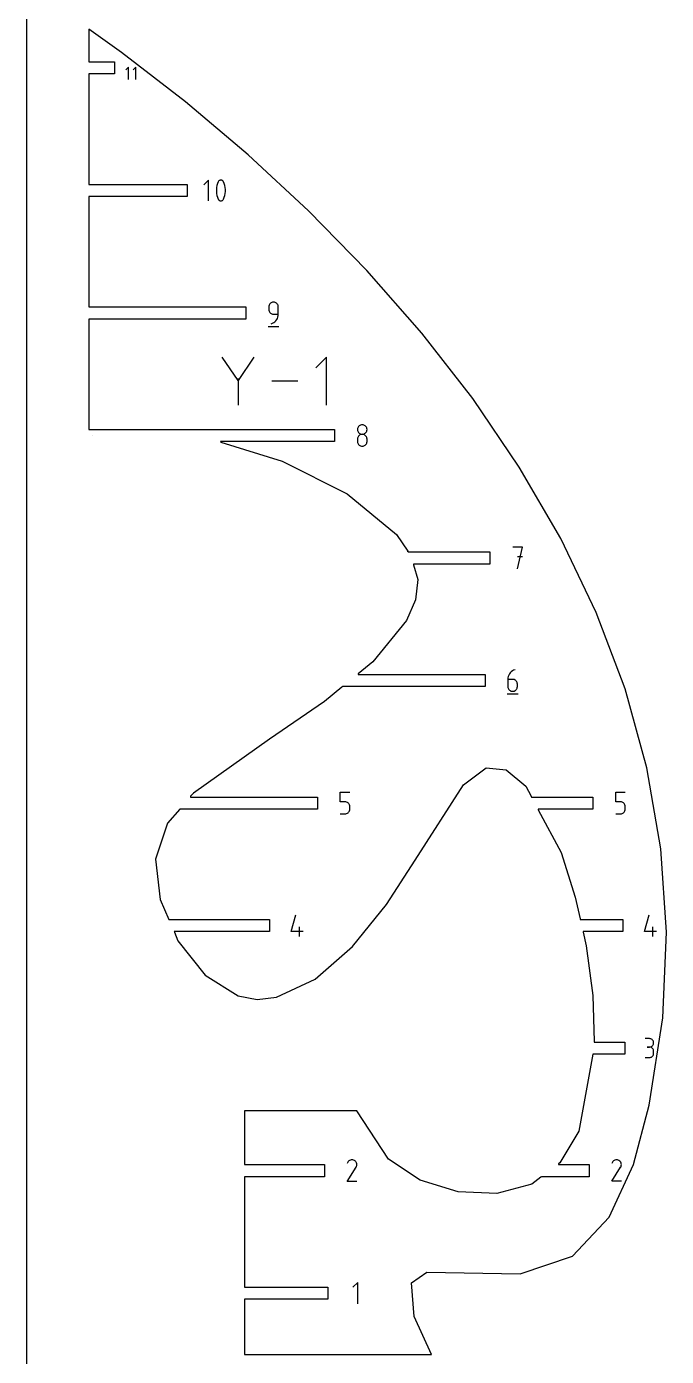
# Model space of a CAD drawing. Extents: x 0 to 800, y 0 to 1200.
# Drawn here: x 0 to 118.8, y 623.4 to 870 of the extents above; entities that cross this region are included whole.
import ezdxf

# ---------------------------------------------------------------- set-up
doc = ezdxf.new("R2010")
doc.units = 0
doc.header["$MEASUREMENT"] = 0
for name, color, linetype in [('annotation', 7, 'Continuous'), ('boundary', 7, 'Continuous'), ('frame', 7, 'Continuous')]:
    doc.layers.add(name, color=color, linetype=linetype)

msp = doc.modelspace()

# ---------------------------------------------------------------- linework, layer by layer
at = {"layer": 'annotation', "color": 1}
for p, q in [((18.91, 862.51), (18.41, 862)), ((18.91, 860.22), (18.91, 862.51)), ((20.28, 862.51), (19.77, 862)), ((20.28, 860.22), (20.28, 862.51)), ((33.79, 841.56), (32.94, 840.7)), ((33.79, 837.71), (33.79, 841.56)), ((35.6, 841.25), (35.46, 840.91)), ((35.65, 841.34), (35.6, 841.25)), ((35.6, 841.25), (35.6, 841.25)), ((35.72, 841.41), (35.65, 841.34)), ((35.79, 841.46), (35.72, 841.41)), ((35.87, 841.51), (35.79, 841.46)), ((35.95, 841.54), (35.87, 841.51)), ((36.04, 841.55), (35.95, 841.54)), ((36.14, 841.55), (36.04, 841.55)), ((36.23, 841.53), (36.14, 841.55)), ((36.32, 841.5), (36.23, 841.53)), ((36.35, 841.48), (36.32, 841.5)), ((36.32, 841.5), (36.32, 841.5)), ((36.39, 841.46), (36.35, 841.48)), ((36.42, 841.44), (36.39, 841.46)), ((36.45, 841.41), (36.42, 841.44)), ((36.48, 841.38), (36.45, 841.41)), ((36.5, 841.35), (36.48, 841.38)), ((36.53, 841.32), (36.5, 841.35)), ((36.55, 841.29), (36.53, 841.32)), ((36.57, 841.25), (36.55, 841.29)), ((36.71, 840.91), (36.57, 841.25)), ((36.57, 841.25), (36.57, 841.25)), ((35.27, 840.19), (35.24, 839.82)), ((35.24, 839.82), (35.24, 839.45)), ((35.24, 839.45), (35.27, 839.08)), ((35.35, 840.55), (35.27, 840.19)), ((35.27, 839.08), (35.35, 838.71)), ((35.46, 840.91), (35.35, 840.55)), ((35.35, 838.71), (35.46, 838.36)), ((36.83, 840.55), (36.71, 840.91)), ((36.71, 838.36), (36.83, 838.71)), ((36.9, 840.18), (36.83, 840.55)), ((36.83, 838.71), (36.9, 839.08)), ((36.94, 839.82), (36.9, 840.18)), ((36.9, 839.08), (36.94, 839.45)), ((36.94, 839.45), (36.94, 839.82)), ((35.46, 838.36), (35.6, 838.01)), ((35.6, 838.01), (35.6, 838.01)), ((35.6, 838.01), (35.62, 837.97)), ((35.62, 837.97), (35.64, 837.94)), ((35.64, 837.94), (35.67, 837.91)), ((35.67, 837.91), (35.69, 837.88)), ((35.69, 837.88), (35.72, 837.85)), ((35.72, 837.85), (35.75, 837.83)), ((35.75, 837.83), (35.78, 837.8)), ((35.78, 837.8), (35.82, 837.78)), ((35.82, 837.78), (35.85, 837.76)), ((35.85, 837.76), (35.85, 837.76)), ((35.85, 837.76), (35.94, 837.73)), ((35.94, 837.73), (36.03, 837.71)), ((36.03, 837.71), (36.13, 837.71)), ((36.13, 837.71), (36.22, 837.73)), ((36.22, 837.73), (36.3, 837.76)), ((36.3, 837.76), (36.38, 837.8)), ((36.38, 837.8), (36.45, 837.86)), ((36.45, 837.86), (36.52, 837.93)), ((36.52, 837.93), (36.57, 838.01)), ((36.57, 838.01), (36.71, 838.36)), ((36.57, 838.01), (36.57, 838.01)), ((44.98, 818.18), (44.96, 818.02)), ((44.96, 818.02), (44.96, 817.57)), ((44.96, 817.57), (44.96, 817.57)), ((44.96, 817.57), (44.98, 817.41)), ((45.02, 818.33), (44.98, 818.18)), ((44.98, 817.41), (45.02, 817.26)), ((45.09, 818.47), (45.02, 818.33)), ((45.02, 817.26), (45.09, 817.12)), ((45.17, 818.59), (45.09, 818.47)), ((45.09, 817.12), (45.17, 817)), ((45.28, 818.7), (45.17, 818.59)), ((45.17, 817), (45.28, 816.89)), ((45.4, 818.79), (45.28, 818.7)), ((45.28, 816.89), (45.4, 816.81)), ((45.54, 818.85), (45.4, 818.79)), ((45.4, 816.81), (45.54, 816.74)), ((45.69, 818.89), (45.54, 818.85)), ((45.54, 816.74), (45.69, 816.7)), ((45.85, 818.91), (45.69, 818.89)), ((45.69, 816.7), (45.85, 816.68)), ((46.01, 818.89), (45.85, 818.91)), ((45.85, 818.91), (45.85, 818.91)), ((45.85, 816.68), (46.74, 816.68)), ((46.16, 818.85), (46.01, 818.89)), ((46.3, 818.79), (46.16, 818.85)), ((46.42, 818.7), (46.3, 818.79)), ((46.53, 818.59), (46.42, 818.7)), ((46.62, 818.47), (46.53, 818.59)), ((46.69, 818.33), (46.62, 818.47)), ((46.73, 818.18), (46.69, 818.33)), ((46.72, 816.41), (46.74, 816.68)), ((46.74, 818.02), (46.73, 818.18)), ((46.74, 816.68), (46.74, 818.02)), ((46.74, 818.02), (46.74, 818.02)), ((44.85, 814.41), (46.85, 814.41)), ((45.41, 814.91), (45.66, 815)), ((45.41, 814.91), (45.41, 814.91)), ((45.66, 815), (45.9, 815.13)), ((45.9, 815.13), (46.11, 815.29)), ((46.11, 815.29), (46.29, 815.47)), ((46.29, 815.47), (46.45, 815.68)), ((46.45, 815.68), (46.57, 815.91)), ((46.57, 815.91), (46.66, 816.15)), ((46.66, 816.15), (46.72, 816.41)), ((39.27, 804.41), (36.32, 808.68)), ((42.23, 808.68), (39.27, 804.41)), ((55.67, 808.68), (53.7, 806.71)), ((55.67, 799.83), (55.67, 808.68)), ((39.27, 804.76), (39.27, 799.83)), ((50.38, 804.26), (45.55, 804.26)), ((61.45, 795.45), (61.44, 795.29)), ((61.44, 795.29), (61.44, 795.29)), ((61.44, 795.29), (61.45, 795.13)), ((61.5, 795.6), (61.45, 795.45)), ((61.45, 795.13), (61.5, 794.98)), ((61.56, 795.74), (61.5, 795.6)), ((61.5, 794.98), (61.56, 794.84)), ((61.65, 795.86), (61.56, 795.74)), ((61.56, 794.84), (61.65, 794.72)), ((61.76, 795.97), (61.65, 795.86)), ((61.65, 794.72), (61.76, 794.61)), ((61.88, 796.05), (61.76, 795.97)), ((61.76, 794.61), (61.88, 794.52)), ((62.02, 796.12), (61.88, 796.05)), ((61.88, 794.52), (62.02, 794.45)), ((62.02, 794.34), (61.88, 794.28)), ((62.17, 796.16), (62.02, 796.12)), ((62.02, 794.45), (62.17, 794.41)), ((62.17, 794.38), (62.02, 794.34)), ((62.33, 796.18), (62.17, 796.16)), ((62.17, 794.41), (62.33, 794.4)), ((62.33, 794.4), (62.17, 794.38)), ((62.49, 796.16), (62.33, 796.18)), ((62.33, 796.18), (62.33, 796.18)), ((62.33, 794.4), (62.49, 794.41)), ((62.49, 794.38), (62.33, 794.4)), ((62.33, 794.4), (62.33, 794.4)), ((62.33, 794.4), (62.33, 794.4)), ((62.64, 796.12), (62.49, 796.16)), ((62.49, 794.41), (62.64, 794.45)), ((62.64, 794.34), (62.49, 794.38)), ((62.78, 796.05), (62.64, 796.12)), ((62.64, 794.45), (62.78, 794.52)), ((62.78, 794.28), (62.64, 794.34)), ((62.9, 795.97), (62.78, 796.05)), ((62.78, 794.52), (62.9, 794.61)), ((63.01, 795.86), (62.9, 795.97)), ((62.9, 794.61), (63.01, 794.72)), ((63.1, 795.74), (63.01, 795.86)), ((63.01, 794.72), (63.1, 794.84)), ((63.16, 795.6), (63.1, 795.74)), ((63.1, 794.84), (63.16, 794.98)), ((63.2, 795.45), (63.16, 795.6)), ((63.16, 794.98), (63.2, 795.13)), ((63.22, 795.29), (63.2, 795.45)), ((63.2, 795.13), (63.22, 795.29)), ((63.22, 795.29), (63.22, 795.29)), ((12.18, 794.21), (12.17, 794.21)), ((12.17, 794.21), (12.17, 794.21)), ((12.17, 794.21), (12.17, 794.21)), ((12.17, 794.21), (12.17, 794.2)), ((12.17, 794.2), (12.17, 794.2)), ((12.17, 794.2), (12.17, 794.2)), ((12.17, 794.2), (12.17, 794.2)), ((12.17, 794.2), (12.17, 794.2)), ((12.17, 794.2), (12.17, 794.19)), ((12.17, 794.19), (12.17, 794.19)), ((12.17, 794.19), (12.17, 794.19)), ((12.17, 794.19), (12.17, 794.19)), ((12.17, 794.19), (12.18, 794.19)), ((12.18, 794.18), (12.17, 794.18)), ((12.17, 794.18), (12.17, 794.18)), ((12.17, 794.18), (12.17, 794.18)), ((12.17, 794.18), (12.17, 794.17)), ((12.17, 794.17), (12.17, 794.17)), ((12.17, 794.17), (12.17, 794.17)), ((12.17, 794.17), (12.17, 794.16)), ((12.17, 794.16), (12.17, 794.16)), ((12.17, 794.16), (12.17, 794.16)), ((12.17, 794.16), (12.17, 794.16)), ((12.17, 794.16), (12.17, 794.15)), ((12.17, 794.15), (12.17, 794.15)), ((12.17, 794.15), (12.17, 794.15)), ((12.17, 794.15), (12.18, 794.15)), ((12.19, 794.21), (12.18, 794.21)), ((12.18, 794.21), (12.18, 794.21)), ((12.18, 794.21), (12.18, 794.21)), ((12.18, 794.21), (12.18, 794.21)), ((12.18, 794.21), (12.18, 794.21)), ((12.18, 794.19), (12.18, 794.18)), ((12.19, 794.18), (12.18, 794.18)), ((12.18, 794.18), (12.18, 794.18)), ((12.18, 794.18), (12.18, 794.18)), ((12.18, 794.18), (12.18, 794.18)), ((12.18, 794.18), (12.18, 794.18)), ((12.18, 794.18), (12.18, 794.18)), ((12.18, 794.18), (12.18, 794.18)), ((12.18, 794.18), (12.18, 794.18)), ((12.18, 794.18), (12.19, 794.18)), ((12.18, 794.15), (12.18, 794.15)), ((12.18, 794.15), (12.18, 794.15)), ((12.18, 794.15), (12.18, 794.15)), ((12.18, 794.15), (12.18, 794.15)), ((12.18, 794.15), (12.19, 794.15)), ((12.2, 794.21), (12.19, 794.21)), ((12.19, 794.21), (12.19, 794.21)), ((12.19, 794.21), (12.19, 794.21)), ((12.19, 794.21), (12.19, 794.21)), ((12.19, 794.18), (12.19, 794.19)), ((12.19, 794.19), (12.19, 794.19)), ((12.19, 794.19), (12.2, 794.19)), ((12.2, 794.18), (12.19, 794.18)), ((12.19, 794.18), (12.19, 794.18)), ((12.19, 794.18), (12.19, 794.18)), ((12.19, 794.18), (12.19, 794.18)), ((12.19, 794.18), (12.19, 794.18)), ((12.19, 794.15), (12.19, 794.15)), ((12.19, 794.15), (12.19, 794.15)), ((12.19, 794.15), (12.19, 794.15)), ((12.19, 794.15), (12.2, 794.15)), ((12.2, 794.2), (12.2, 794.21)), ((12.2, 794.21), (12.2, 794.21)), ((12.2, 794.2), (12.2, 794.2)), ((12.2, 794.2), (12.2, 794.2)), ((12.2, 794.2), (12.2, 794.2)), ((12.2, 794.19), (12.2, 794.2)), ((12.2, 794.2), (12.2, 794.2)), ((12.2, 794.19), (12.2, 794.19)), ((12.2, 794.19), (12.2, 794.19)), ((12.2, 794.17), (12.2, 794.18)), ((12.2, 794.18), (12.2, 794.18)), ((12.2, 794.16), (12.2, 794.17)), ((12.2, 794.17), (12.2, 794.17)), ((12.2, 794.17), (12.2, 794.17)), ((12.2, 794.17), (12.2, 794.17)), ((12.2, 794.15), (12.2, 794.16)), ((12.2, 794.16), (12.2, 794.16)), ((12.2, 794.16), (12.2, 794.16)), ((12.2, 794.15), (12.2, 794.15)), ((61.45, 793.67), (61.44, 793.51)), ((61.44, 793.51), (61.44, 793.07)), ((61.44, 793.07), (61.44, 793.07)), ((61.44, 793.07), (61.45, 792.91)), ((61.5, 793.82), (61.45, 793.67)), ((61.45, 792.91), (61.5, 792.76)), ((61.56, 793.96), (61.5, 793.82)), ((61.5, 792.76), (61.56, 792.62)), ((61.65, 794.08), (61.56, 793.96)), ((61.56, 792.62), (61.65, 792.49)), ((61.76, 794.19), (61.65, 794.08)), ((61.65, 792.49), (61.76, 792.39)), ((61.88, 794.28), (61.76, 794.19)), ((61.76, 792.39), (61.88, 792.3)), ((61.88, 792.3), (62.02, 792.24)), ((62.02, 792.24), (62.17, 792.19)), ((62.17, 792.19), (62.33, 792.18)), ((62.33, 792.18), (62.49, 792.19)), ((62.33, 792.18), (62.33, 792.18)), ((62.49, 792.19), (62.64, 792.24)), ((62.64, 792.24), (62.78, 792.3)), ((62.9, 794.19), (62.78, 794.28)), ((62.78, 792.3), (62.9, 792.39)), ((63.01, 794.08), (62.9, 794.19)), ((62.9, 792.39), (63.01, 792.49)), ((63.1, 793.96), (63.01, 794.08)), ((63.01, 792.49), (63.1, 792.62)), ((63.16, 793.82), (63.1, 793.96)), ((63.1, 792.62), (63.16, 792.76)), ((63.2, 793.67), (63.16, 793.82)), ((63.16, 792.76), (63.2, 792.91)), ((63.22, 793.51), (63.2, 793.67)), ((63.2, 792.91), (63.22, 793.07)), ((63.22, 793.07), (63.22, 793.51)), ((63.22, 793.51), (63.22, 793.51)), ((92.07, 773.45), (90.29, 773.45)), ((91.18, 769.45), (92.07, 773.45)), ((92.07, 771.67), (91.18, 771.67)), ((89.66, 749.95), (89.54, 749.72)), ((89.82, 750.16), (89.66, 749.95)), ((90, 750.34), (89.82, 750.16)), ((90.21, 750.5), (90, 750.34)), ((90.45, 750.63), (90.21, 750.5)), ((90.7, 750.73), (90.45, 750.63)), ((90.7, 750.73), (90.7, 750.73)), ((89.39, 749.21), (89.37, 748.94)), ((89.37, 748.94), (89.37, 747.61)), ((90.26, 748.94), (89.37, 748.94)), ((89.37, 747.61), (89.37, 747.61)), ((89.37, 747.61), (89.38, 747.45)), ((89.38, 747.45), (89.42, 747.3)), ((89.44, 749.47), (89.39, 749.21)), ((89.54, 749.72), (89.44, 749.47)), ((90.42, 748.93), (90.26, 748.94)), ((90.57, 748.89), (90.42, 748.93)), ((90.7, 748.82), (90.57, 748.89)), ((90.83, 748.74), (90.7, 748.82)), ((90.94, 748.63), (90.83, 748.74)), ((91.02, 748.51), (90.94, 748.63)), ((91.09, 748.37), (91.02, 748.51)), ((91.13, 748.22), (91.09, 748.37)), ((91.09, 747.3), (91.13, 747.45)), ((91.14, 748.06), (91.13, 748.22)), ((91.13, 747.45), (91.14, 747.61)), ((91.14, 747.61), (91.14, 748.06)), ((91.14, 748.06), (91.14, 748.06)), ((89.26, 746.23), (91.26, 746.23)), ((89.42, 747.3), (89.49, 747.17)), ((89.49, 747.17), (89.58, 747.04)), ((89.58, 747.04), (89.68, 746.93)), ((89.68, 746.93), (89.81, 746.85)), ((89.81, 746.85), (89.95, 746.78)), ((89.95, 746.78), (90.1, 746.74)), ((90.1, 746.74), (90.26, 746.73)), ((90.26, 746.73), (90.42, 746.74)), ((90.26, 746.73), (90.26, 746.73)), ((90.42, 746.74), (90.57, 746.78)), ((90.57, 746.78), (90.7, 746.85)), ((90.7, 746.85), (90.83, 746.93)), ((90.83, 746.93), (90.94, 747.04)), ((90.94, 747.04), (91.02, 747.17)), ((91.02, 747.17), (91.09, 747.3)), ((58.25, 726.22), (58.25, 728)), ((58.25, 728), (60.02, 728)), ((109.4, 726.22), (109.4, 728)), ((109.4, 728), (111.18, 728)), ((59.13, 726.22), (58.25, 726.22)), ((59.29, 726.2), (59.13, 726.22)), ((59.44, 726.16), (59.29, 726.2)), ((59.58, 726.1), (59.44, 726.16)), ((59.71, 726.01), (59.58, 726.1)), ((59.81, 725.9), (59.71, 726.01)), ((59.9, 725.78), (59.81, 725.9)), ((59.97, 725.64), (59.9, 725.78)), ((60.01, 725.49), (59.97, 725.64)), ((60.02, 725.33), (60.01, 725.49)), ((60.02, 724.89), (60.02, 725.33)), ((60.02, 725.33), (60.02, 725.33)), ((110.29, 726.22), (109.4, 726.22)), ((110.45, 726.2), (110.29, 726.22)), ((110.6, 726.16), (110.45, 726.2)), ((110.74, 726.1), (110.6, 726.16)), ((110.86, 726.01), (110.74, 726.1)), ((110.97, 725.9), (110.86, 726.01)), ((111.06, 725.78), (110.97, 725.9)), ((111.12, 725.64), (111.06, 725.78)), ((111.16, 725.49), (111.12, 725.64)), ((111.18, 725.33), (111.16, 725.49)), ((111.18, 724.89), (111.18, 725.33)), ((111.18, 725.33), (111.18, 725.33)), ((58.25, 724), (59.13, 724)), ((59.13, 724), (59.29, 724.01)), ((59.13, 724), (59.13, 724)), ((59.29, 724.01), (59.44, 724.05)), ((59.44, 724.05), (59.58, 724.12)), ((59.58, 724.12), (59.71, 724.21)), ((59.71, 724.21), (59.81, 724.31)), ((59.81, 724.31), (59.9, 724.44)), ((59.9, 724.44), (59.97, 724.58)), ((59.97, 724.58), (60.01, 724.73)), ((60.01, 724.73), (60.02, 724.89)), ((109.4, 724), (110.29, 724)), ((110.29, 724), (110.45, 724.01)), ((110.29, 724), (110.29, 724)), ((110.45, 724.01), (110.6, 724.05)), ((110.6, 724.05), (110.74, 724.12)), ((110.74, 724.12), (110.86, 724.21)), ((110.86, 724.21), (110.97, 724.31)), ((110.97, 724.31), (111.06, 724.44)), ((111.06, 724.44), (111.12, 724.58)), ((111.12, 724.58), (111.16, 724.73)), ((111.16, 724.73), (111.18, 724.89)), ((49.12, 702.16), (50.01, 705.27)), ((50.68, 701.27), (50.68, 703.05)), ((114.74, 702.16), (115.62, 705.27)), ((116.29, 701.27), (116.29, 703.05)), ((51.34, 702.16), (49.12, 702.16)), ((116.96, 702.16), (114.74, 702.16)), ((115.65, 682.31), (114.87, 682.31)), ((115.8, 682.29), (115.65, 682.31)), ((115.93, 682.26), (115.8, 682.29)), ((116.05, 682.2), (115.93, 682.26)), ((115.93, 680.79), (116.05, 680.84)), ((116.16, 682.12), (116.05, 682.2)), ((116.05, 680.84), (116.16, 680.92)), ((116.25, 682.03), (116.16, 682.12)), ((116.16, 680.92), (116.25, 681.02)), ((116.33, 681.92), (116.25, 682.03)), ((116.25, 681.02), (116.33, 681.13)), ((116.39, 681.8), (116.33, 681.92)), ((116.33, 681.13), (116.39, 681.25)), ((116.43, 681.66), (116.39, 681.8)), ((116.39, 681.25), (116.43, 681.38)), ((116.44, 681.52), (116.43, 681.66)), ((116.43, 681.38), (116.44, 681.52)), ((116.44, 681.52), (116.44, 681.52)), ((114.87, 678.78), (115.65, 678.78)), ((115.65, 680.74), (115.26, 680.74)), ((115.26, 680.74), (115.65, 680.74)), ((115.65, 680.74), (115.8, 680.75)), ((115.8, 680.72), (115.65, 680.74)), ((115.65, 680.74), (115.65, 680.74)), ((115.65, 678.78), (115.8, 678.79)), ((115.65, 678.78), (115.65, 678.78)), ((115.8, 680.75), (115.93, 680.79)), ((115.93, 680.69), (115.8, 680.72)), ((115.8, 678.79), (115.93, 678.83)), ((116.05, 680.63), (115.93, 680.69)), ((115.93, 678.83), (116.05, 678.88)), ((116.16, 680.55), (116.05, 680.63)), ((116.05, 678.88), (116.16, 678.96)), ((116.25, 680.46), (116.16, 680.55)), ((116.16, 678.96), (116.25, 679.06)), ((116.33, 680.35), (116.25, 680.46)), ((116.25, 679.06), (116.33, 679.17)), ((116.39, 680.23), (116.33, 680.35)), ((116.33, 679.17), (116.39, 679.29)), ((116.43, 680.09), (116.39, 680.23)), ((116.39, 679.29), (116.43, 679.42)), ((116.44, 679.95), (116.43, 680.09)), ((116.43, 679.42), (116.44, 679.56)), ((116.44, 679.56), (116.44, 679.95)), ((116.44, 679.95), (116.44, 679.95)), ((59.66, 659.37), (59.54, 659.15)), ((59.75, 659.5), (59.66, 659.37)), ((59.86, 659.61), (59.75, 659.5)), ((59.99, 659.7), (59.86, 659.61)), ((60.13, 659.76), (59.99, 659.7)), ((60.27, 659.8), (60.13, 659.76)), ((60.42, 659.82), (60.27, 659.8)), ((60.58, 659.8), (60.42, 659.82)), ((60.73, 659.77), (60.58, 659.8)), ((60.87, 659.7), (60.73, 659.77)), ((61.01, 659.61), (60.87, 659.7)), ((60.87, 659.7), (60.87, 659.7)), ((61.11, 659.49), (61.01, 659.61)), ((61.2, 659.37), (61.11, 659.49)), ((61.26, 659.23), (61.2, 659.37)), ((61.3, 659.08), (61.26, 659.23)), ((61.27, 658.63), (61.31, 658.78)), ((61.32, 658.93), (61.3, 659.08)), ((61.31, 658.78), (61.32, 658.93)), ((108.8, 659.36), (108.68, 659.14)), ((108.89, 659.49), (108.8, 659.36)), ((109, 659.6), (108.89, 659.49)), ((109.13, 659.69), (109, 659.6)), ((109.26, 659.75), (109.13, 659.69)), ((109.41, 659.79), (109.26, 659.75)), ((109.56, 659.8), (109.41, 659.79)), ((109.71, 659.79), (109.56, 659.8)), ((109.86, 659.75), (109.71, 659.79)), ((110.01, 659.69), (109.86, 659.75)), ((110.14, 659.59), (110.01, 659.69)), ((110.01, 659.69), (110.01, 659.69)), ((110.24, 659.48), (110.14, 659.59)), ((110.33, 659.36), (110.24, 659.48)), ((110.39, 659.22), (110.33, 659.36)), ((110.43, 659.08), (110.39, 659.22)), ((110.4, 658.62), (110.43, 658.77)), ((110.45, 658.93), (110.43, 659.08)), ((110.43, 658.77), (110.45, 658.93)), ((59.54, 655.82), (61.18, 658.46)), ((61.18, 658.46), (61.18, 658.46)), ((61.18, 658.46), (61.18, 658.46)), ((61.18, 658.46), (61.19, 658.46)), ((61.19, 658.47), (61.19, 658.48)), ((61.19, 658.48), (61.2, 658.48)), ((61.19, 658.46), (61.19, 658.47)), ((61.19, 658.47), (61.19, 658.47)), ((61.19, 658.47), (61.19, 658.47)), ((61.19, 658.47), (61.19, 658.47)), ((61.2, 658.48), (61.27, 658.63)), ((61.2, 658.48), (61.2, 658.48)), ((61.2, 658.48), (61.2, 658.48)), ((108.68, 655.83), (110.31, 658.46)), ((110.31, 658.46), (110.31, 658.46)), ((110.31, 658.46), (110.31, 658.46)), ((110.31, 658.46), (110.32, 658.46)), ((110.32, 658.47), (110.33, 658.48)), ((110.32, 658.46), (110.32, 658.47)), ((110.32, 658.47), (110.32, 658.47)), ((110.32, 658.47), (110.32, 658.47)), ((110.32, 658.46), (110.32, 658.46)), ((110.32, 658.46), (110.32, 658.46)), ((110.33, 658.48), (110.4, 658.62)), ((110.33, 658.48), (110.33, 658.48)), ((110.33, 658.48), (110.33, 658.48)), ((61.32, 655.82), (59.54, 655.82)), ((110.45, 655.83), (108.68, 655.83)), ((61.49, 637.09), (60.6, 636.2)), ((61.49, 633.09), (61.49, 637.09))]:
    msp.add_line(p, q, dxfattribs=at)
at = {"layer": 'boundary', "color": 5}
for p, q in [((11.59, 869.55), (11.59, 863.49)), ((17.65, 865.24), (11.59, 869.55)), ((11.59, 863.49), (16.35, 863.49)), ((16.35, 863.49), (16.35, 861.24)), ((29.5, 856.08), (17.65, 865.24)), ((16.35, 861.24), (11.59, 861.24)), ((11.59, 861.24), (11.59, 840.76)), ((41.12, 846.27), (29.5, 856.08)), ((29.5, 856.08), (29.5, 856.08)), ((52.38, 835.84), (41.12, 846.27)), ((11.59, 840.76), (29.81, 840.76)), ((29.81, 840.76), (29.81, 838.51)), ((29.81, 838.51), (11.59, 838.51)), ((11.59, 838.51), (11.59, 818.03)), ((63.18, 824.81), (52.38, 835.84)), ((73.38, 813.19), (63.18, 824.81)), ((11.59, 818.03), (40.73, 818.03)), ((40.73, 818.03), (40.73, 815.78)), ((40.73, 815.78), (11.59, 815.78)), ((11.59, 815.78), (11.59, 795.43)), ((82.86, 801.02), (73.38, 813.19)), ((91.5, 788.31), (82.86, 801.02)), ((11.59, 795.43), (11.59, 795.3)), ((11.59, 795.3), (57.2, 795.3)), ((57.2, 795.3), (57.2, 793.05)), ((57.2, 793.05), (36.03, 793.05)), ((36.03, 793.05), (36.05, 792.93)), ((36.05, 792.93), (47.44, 789.39)), ((47.44, 789.39), (59.56, 783.34)), ((99.18, 775.09), (91.5, 788.31)), ((59.56, 783.34), (68.7, 775.84)), ((68.7, 775.84), (70.8, 772.7)), ((105.78, 761.37), (99.18, 775.09)), ((70.8, 772.7), (70.79, 772.58)), ((70.79, 772.58), (70.8, 772.58)), ((70.8, 772.58), (70.8, 772.7)), ((70.8, 772.7), (70.89, 772.58)), ((70.89, 772.58), (86.05, 772.58)), ((86.05, 772.58), (86.05, 770.33)), ((86.05, 770.33), (71.87, 770.33)), ((71.87, 770.33), (71.88, 770.2)), ((71.88, 770.2), (72.64, 767.47)), ((72.64, 767.47), (72.22, 763.67)), ((72.22, 763.67), (70.56, 759.84)), ((70.56, 759.84), (64.28, 752.21)), ((111.16, 747.18), (105.78, 761.37)), ((61.57, 749.98), (61.55, 749.85)), ((64.28, 752.21), (61.57, 749.98)), ((58.54, 747.48), (55.3, 744.81)), ((58.69, 747.6), (58.54, 747.48)), ((85.13, 747.6), (58.69, 747.6)), ((61.55, 749.85), (85.13, 749.85)), ((85.13, 749.85), (85.13, 747.6)), ((115.21, 732.55), (111.16, 747.18)), ((55.3, 744.81), (45.12, 737.84)), ((45.12, 737.84), (30.97, 727.84)), ((81.16, 729.36), (85.34, 732.55)), ((85.34, 732.55), (89.04, 732.18)), ((89.04, 732.18), (92.69, 729.11)), ((117.8, 717.49), (115.21, 732.55)), ((30.97, 727.84), (30.46, 727.25)), ((72.15, 715.43), (81.16, 729.36)), ((92.69, 729.11), (93.69, 727.25)), ((30.46, 727.25), (30.45, 727.12)), ((30.45, 727.12), (54.01, 727.12)), ((54.01, 727.12), (54.01, 724.87)), ((93.69, 727.25), (93.75, 727.12)), ((93.75, 727.12), (105.16, 727.12)), ((105.16, 727.12), (105.16, 724.87)), ((28.43, 724.87), (26.17, 722.24)), ((54.01, 724.87), (28.43, 724.87)), ((105.16, 724.87), (95.01, 724.87)), ((95.01, 724.87), (95.02, 724.75)), ((95.02, 724.75), (99.26, 716.81)), ((26.17, 722.24), (23.96, 715.61)), ((23.96, 715.61), (24.81, 708.09)), ((66.82, 707.15), (72.15, 715.43)), ((99.26, 716.81), (101.89, 708.55)), ((118.82, 702.02), (117.8, 717.49)), ((24.81, 708.09), (26.41, 704.4)), ((101.89, 708.55), (102.79, 704.52)), ((60.51, 699.37), (66.82, 707.15)), ((26.41, 704.4), (45.11, 704.4)), ((45.11, 704.4), (45.11, 702.15)), ((102.79, 704.52), (102.81, 704.4)), ((102.81, 704.4), (110.72, 704.4)), ((110.72, 704.4), (110.72, 702.15)), ((45.11, 702.15), (27.43, 702.15)), ((27.43, 702.15), (27.44, 702.02)), ((27.44, 702.02), (28.12, 700.47)), ((110.72, 702.15), (103.33, 702.15)), ((103.33, 702.15), (103.34, 702.02)), ((103.34, 702.02), (103.89, 699.54)), ((118.14, 686.18), (118.82, 702.02)), ((28.12, 700.47), (33.19, 694.08)), ((53.6, 693.33), (60.51, 699.37)), ((103.89, 699.54), (105.13, 690.27)), ((33.19, 694.08), (39.3, 690.21)), ((46.42, 689.97), (53.6, 693.33)), ((39.3, 690.21), (42.83, 689.58)), ((42.83, 689.58), (46.42, 689.97)), ((105.13, 690.27), (105.43, 681.79)), ((115.63, 669.97), (118.14, 686.18)), ((105.43, 681.79), (105.43, 681.67)), ((105.43, 681.67), (111.11, 681.67)), ((111.11, 681.67), (111.11, 679.42)), ((105.13, 679.42), (102.58, 665.16)), ((111.11, 679.42), (105.13, 679.42)), ((50.88, 668.89), (40.45, 668.89)), ((40.45, 668.89), (40.45, 658.94)), ((61.3, 668.89), (50.88, 668.89)), ((67.19, 659.93), (61.3, 668.89)), ((112.7, 658.96), (115.63, 669.97)), ((102.58, 665.16), (99.02, 659.26)), ((40.45, 658.94), (55.3, 658.94)), ((55.3, 658.94), (55.3, 656.69)), ((73.11, 656.04), (67.19, 659.93)), ((98.77, 659.07), (98.76, 658.94)), ((98.76, 658.94), (104.47, 658.94)), ((99.02, 659.26), (98.77, 659.07)), ((104.47, 658.94), (104.47, 656.69)), ((108.19, 649.17), (112.7, 658.96)), ((55.3, 656.69), (40.45, 656.69)), ((40.45, 656.69), (40.45, 656.57)), ((40.45, 656.57), (40.45, 653.84)), ((95.48, 656.57), (93.81, 655.29)), ((95.65, 656.69), (95.48, 656.57)), ((104.47, 656.69), (95.65, 656.69)), ((40.45, 653.84), (40.45, 638.78)), ((80.13, 653.89), (73.11, 656.04)), ((87.34, 653.6), (80.13, 653.89)), ((93.81, 655.29), (87.34, 653.6)), ((101.39, 641.95), (108.19, 649.17)), ((91.63, 638.68), (101.39, 641.95)), ((71.48, 636.97), (74.32, 638.97)), ((74.32, 638.97), (91.63, 638.68)), ((40.45, 638.78), (40.45, 636.21)), ((71.98, 630.73), (71.48, 636.97)), ((40.45, 636.21), (55.92, 636.21)), ((55.92, 636.21), (55.92, 633.96)), ((55.92, 633.96), (40.45, 633.96)), ((40.45, 633.96), (40.45, 623.73)), ((75.2, 623.73), (71.98, 630.73)), ((40.45, 623.73), (57.82, 623.73)), ((57.82, 623.73), (75.2, 623.73))]:
    msp.add_line(p, q, dxfattribs=at)
at = {"layer": 'frame', "color": 5}
msp.add_line((0, 1200), (0, 0), dxfattribs=at)

doc.saveas('drawing.dxf')
